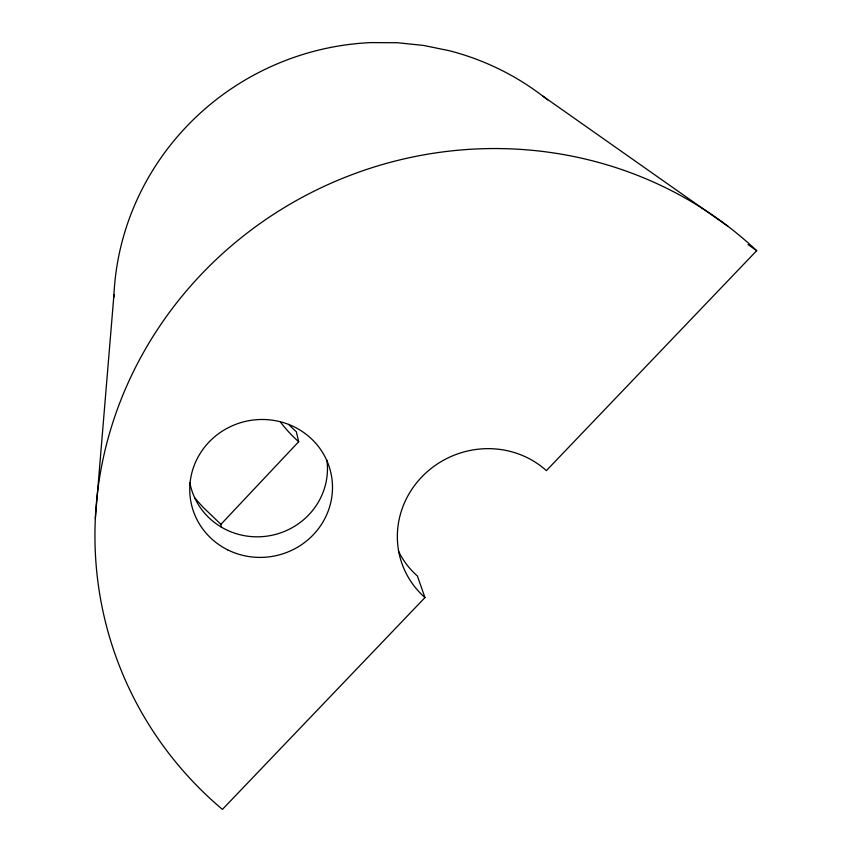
<?xml version="1.0" encoding="UTF-8"?>
<svg xmlns="http://www.w3.org/2000/svg" width="852" height="852" viewBox="0 0 852 852"><rect width="100%" height="100%" fill="white"/><g stroke="black" fill="none" stroke-linecap="round" stroke-linejoin="round"><path stroke-width="1.28" d="M95.328 518.58L113.944 294.824M221.169 526.994L220.913 524.353L298.679 441.73L296.336 431.751A139.227 135.372 -23.6 0 1 288.668 424.402M424.967 597.572L222.415 809.4A389.62 372.058 -22.8 0 1 201.988 273.63A389.62 372.058 -22.8 0 1 756.672 250.69L546.366 470.623A88.512 84.476 -22.7 0 0 421.665 477.077A88.512 84.476 -22.7 0 0 424.967 597.572L417.416 576.027A86.041 82.271 -22.8 0 1 398.363 550.946M542.596 95.935L728.14 226.43M748.035 244.556L756.672 250.69M220.913 524.353L203.309 507.441A257.336 250.073 -23.6 0 1 194.746 497.866M113.827 297.391A265.313 258.582 -23.9 0 1 371.046 42.6L397.501 42.738L423.732 45.465L449.473 50.758A265.313 258.582 -23.9 0 1 547.676 99.918M298.679 441.73A141.517 137.502 -23.6 0 1 280.393 421.985M326.891 460.155A69.47 67.02 -11.6 0 1 268.657 535.887A69.47 67.02 -11.6 0 1 189.804 482.466M227.622 549.817A71.483 68.852 -11.7 0 0 332.45 485.001A71.483 68.852 -11.7 0 0 223.288 430.516A71.483 68.852 -11.7 0 0 227.622 549.817"/></g></svg>
